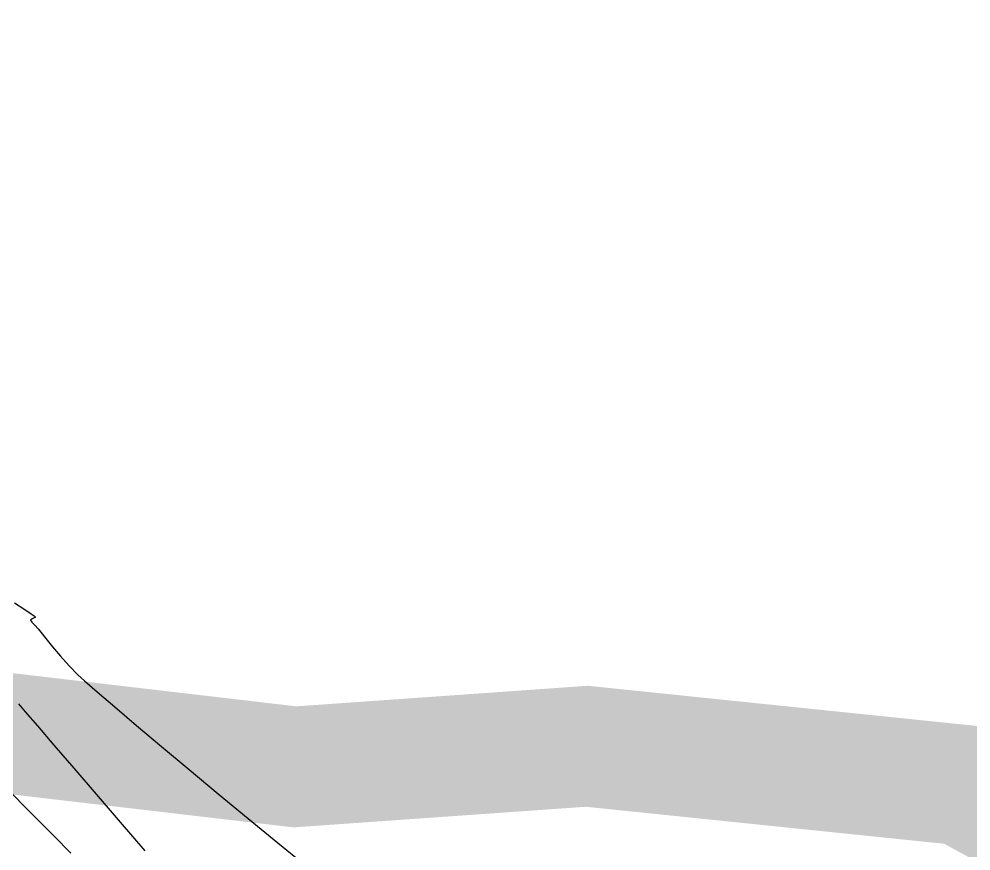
# Model space of a CAD drawing. Header units: feet. Extents: x 26064 to 27719, y 16802 to 28989.
# Drawn here: x 26296.2 to 26359.4, y 18072.8 to 18128 of the extents above; entities that cross this region are included whole.
import ezdxf

# ---------------------------------------------------------------- set-up
doc = ezdxf.new("R2010")
doc.units = ezdxf.units.FT
doc.header["$LTSCALE"] = 50
doc.header["$MEASUREMENT"] = 0
for name, pattern in [('HIDDEN', [0.375, 0.25, -0.125]), ('HIDN25', [0.0938, 0.0625, -0.0313]), ('PHANTOM', [2.5, 1.25, -0.25, 0.25, -0.25, 0.25, -0.25])]:
    doc.linetypes.add(name, pattern=pattern)
for name, color, linetype in [('CONT-MJR', 160, 'HIDDEN'), ('CONT-MNR', 55, 'HIDN25'), ('s-adjoiners', 1, 'PHANTOM'), ('WATER', 5, 'Continuous')]:
    doc.layers.add(name, color=color, linetype=linetype)

msp = doc.modelspace()

# ---------------------------------------------------------------- linework, layer by layer
at = {"layer": 'CONT-MJR', "color": 7}
for p, q in [((26295.86148, 18089.25045, 595), (26296.53763, 18088.80685, 595)), ((26296.53763, 18088.80685, 595), (26296.9559, 18088.5239, 595)), ((26296.9559, 18088.5239, 595), (26297.15602, 18088.37928, 595)), ((26297.0334, 18088.19493, 595), (26296.91885, 18088.10389, 595)), ((26296.91885, 18088.10389, 595), (26296.99905, 18087.96445, 595)), ((26296.99905, 18087.96445, 595), (26297.19901, 18087.76387, 595)), ((26297.16424, 18088.24812, 595), (26297.0334, 18088.19493, 595)), ((26297.15602, 18088.37928, 595), (26297.22034, 18088.3242, 595)), ((26297.22044, 18088.28765, 595), (26297.16424, 18088.24812, 595)), ((26297.22034, 18088.3242, 595), (26297.22876, 18088.31089, 595)), ((26297.22876, 18088.31089, 595), (26297.22044, 18088.28765, 595)), ((26297.19901, 18087.76387, 595), (26297.4201, 18087.53738, 595)), ((26297.4201, 18087.53738, 595), (26297.60447, 18087.30914, 595)), ((26297.60447, 18087.30914, 595), (26297.93624, 18086.89068, 595)), ((26297.93624, 18086.89068, 595), (26298.38156, 18086.33985, 595)), ((26298.38156, 18086.33985, 595), (26298.90655, 18085.71447, 595)), ((26298.90655, 18085.71447, 595), (26299.47737, 18085.07236, 595)), ((26299.47737, 18085.07236, 595), (26300.06014, 18084.47138, 595)), ((26300.06014, 18084.47138, 595), (26300.50501, 18084.06881, 595)), ((26300.50501, 18084.06881, 595), (26301.33981, 18083.34272, 595)), ((26301.33981, 18083.34272, 595), (26302.50778, 18082.34213, 595)), ((26302.50778, 18082.34213, 595), (26303.95216, 18081.11607, 595)), ((26303.95216, 18081.11607, 595), (26305.61617, 18079.71358, 595)), ((26305.61617, 18079.71358, 595), (26307.44306, 18078.18367, 595)), ((26307.44306, 18078.18367, 595), (26309.37606, 18076.57539, 595)), ((26309.37606, 18076.57539, 595), (26311.35841, 18074.93776, 595)), ((26311.35841, 18074.93776, 595), (26313.33334, 18073.31981, 595)), ((26313.33334, 18073.31981, 595), (26315.2441, 18071.77057, 595))]:
    msp.add_line(p, q, dxfattribs=at)
at = {"layer": 'CONT-MNR', "color": 7}
for p, q in [((26296.11298, 18082.5393, 594), (26296.56684, 18082.01512, 594)), ((26296.56684, 18082.01512, 594), (26297.3703, 18081.0829, 594)), ((26297.3703, 18081.0829, 594), (26298.46258, 18079.81362, 594)), ((26299.78289, 18078.27827, 594), (26301.27043, 18076.54786, 594))]:
    msp.add_line(p, q, dxfattribs=at)
at = {"layer": 'CONT-MNR', "color": 7, "extrusion": (0.758207, 0.652014, 0)}
msp.add_line((26298.46258, 18079.81362, 594), (26299.78289, 18078.27827, 594), dxfattribs=at)
at = {"layer": 'CONT-MNR', "color": 7, "extrusion": (0.717389, 0.696673, 0)}
msp.add_line((26295.51246, 18076.77111, 593), (26296.39178, 18075.86564, 593), dxfattribs=at)
at = {"layer": 'CONT-MNR', "color": 7, "extrusion": (0.75836, 0.651836, 0)}
msp.add_line((26301.27043, 18076.54786, 594), (26302.86443, 18074.69337, 594), dxfattribs=at)
at = {"layer": 'CONT-MNR', "color": 7, "extrusion": (0.709309, 0.704898, 0)}
msp.add_line((26296.39178, 18075.86564, 593), (26297.39675, 18074.85438, 593), dxfattribs=at)
at = {"layer": 'CONT-MNR', "color": 7, "extrusion": (0.708393, 0.705818, 0)}
msp.add_line((26297.39675, 18074.85438, 593), (26298.48032, 18073.76686, 593), dxfattribs=at)
at = {"layer": 'CONT-MNR', "color": 7, "extrusion": (0.758352, 0.651845, 0)}
msp.add_line((26302.86443, 18074.69337, 594), (26304.50409, 18072.7858, 594), dxfattribs=at)
at = {"layer": 'CONT-MNR', "color": 7, "extrusion": (0.713097, 0.701066, 0)}
msp.add_line((26298.48032, 18073.76686, 593), (26299.59542, 18072.63262, 593), dxfattribs=at)
at = {"layer": 's-adjoiners', "color": 7, "const_width": 1}
msp.add_lwpolyline([(26352.23521, 18076.74581), (26458.23079, 18018.92848)], dxfattribs=at)
at = {"layer": 'WATER', "linetype": 'Continuous', "const_width": 8, "flags": 128}
msp.add_lwpolyline([(26213.10262, 18120.14653), (26260.12127, 18101.65937), (26293.04278, 18080.87237), (26314.47306, 18078.3662), (26333.85148, 18079.7332), (26452.72699, 18067.46349), (26536.83767, 18066.99596), (26567.66957, 18075.46925), (26627.79181, 18103.97027), (26669.41487, 18113.98413), (26756.51501, 18123.99801)], dxfattribs=at)

doc.saveas('drawing.dxf')
